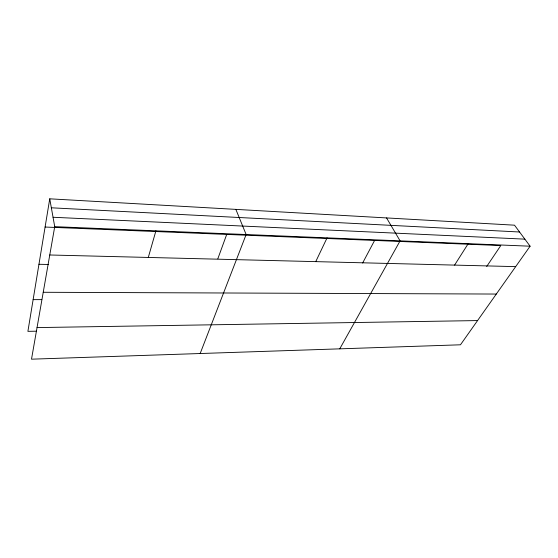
<?xml version="1.0" encoding="UTF-8"?>
<svg xmlns="http://www.w3.org/2000/svg" width="558" height="558" viewBox="0 0 558 558"><rect width="100%" height="100%" fill="white"/><g stroke="black" fill="none" stroke-linecap="round" stroke-linejoin="round"><path stroke-width="0.84" d="M49.746 198.822L54.726 226.667L31.506 359.178L460.462 344.795L530.1 246.204L514.511 225.181L49.746 198.822L27.9 331.347L36.612 331.187M148.295 257.447L155.919 230.824M217.822 258.793L226.715 234.416M200.169 353.521L246.134 234.534L235.86 209.376M315.744 261.625L327.079 237.861M362.63 263.02L374.613 240.435M339.759 348.841L400.093 240.861L386.555 217.927M454.582 265.099L468.218 243.658M486.695 266.487L500.784 245.562L45.093 227.036M37.037 327.588L477.571 320.578M33.124 299.639L41.78 299.632M43.224 292.28L496.306 294.052M38.955 264.283L48.539 264.471M49.76 254.985L515.676 266.626M54.726 226.667L530.1 246.204M53.045 217.264L524.869 239.145M51.35 207.799L519.568 232.002"/></g></svg>
